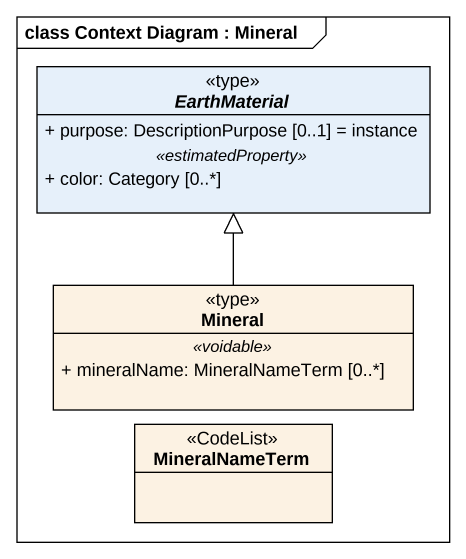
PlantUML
@startuml
mainframe class Context Diagram : Mineral
hide circle
hide empty members
skinparam classAttributeIconSize 0
abstract class EarthMaterial <<type>> {
  + purpose: DescriptionPurpose [0..1] = instance
  .. <<estimatedProperty>> ..
  + color: Category [0..*]
}
class Mineral <<type>> #FCF2E3 {
  .. <<voidable>> ..
  + mineralName: MineralNameTerm [0..*]
}
class MineralNameTerm <<CodeList>> #FCF2E3
Mineral -up-|> EarthMaterial
@enduml
